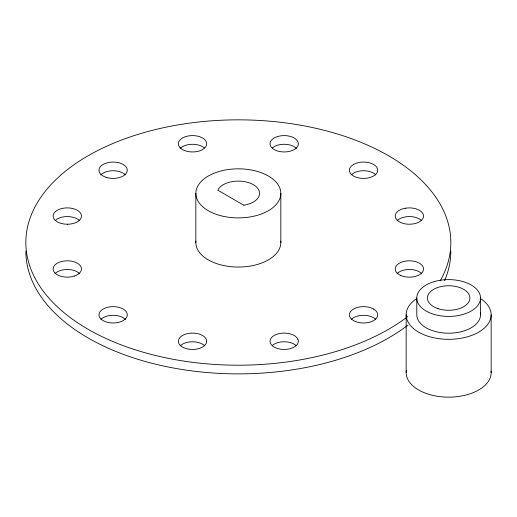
<?xml version="1.0" encoding="UTF-8"?>
<svg xmlns="http://www.w3.org/2000/svg" width="517" height="517" viewBox="0 0 517 517"><rect width="100%" height="100%" fill="white"/><g stroke="black" fill="none" stroke-linecap="round" stroke-linejoin="round"><path stroke-width="0.78" d="M351.282 174.817L353.531 173.124A14.166 8.182 0 0 1 375.814 174.817M125.314 174.74L123.033 173.059A14.166 8.182 0 0 0 100.783 174.901M491.15 314.788L491.15 372.621M480.526 298.018A31.873 18.399 0 0 1 432.716 313.955A31.873 18.399 0 0 1 432.716 282.082A31.873 18.399 0 0 1 480.526 298.018L480.526 314.788M416.78 298.018L416.78 314.788A31.873 18.399 0 0 0 450.436 333.161A31.873 18.399 0 0 0 480.325 312.733M406.155 314.788L406.155 372.621M280.834 193.364A42.497 24.538 0 0 1 217.088 214.613A42.497 24.538 0 0 1 217.088 172.116A42.497 24.538 0 0 1 280.834 193.364L280.834 242.525M195.84 193.364L195.84 242.525M450.824 251.197A212.487 122.678 0 0 1 444.594 280.692M407.874 325.154A212.487 122.678 0 0 1 170.784 367.509A212.487 122.678 0 0 1 25.85 251.197M407.874 316.475A212.487 122.678 0 0 1 52.857 302.38A212.487 122.678 0 0 1 218.045 120.403A212.487 122.678 0 0 1 440.141 280.931M280.763 241.103A42.497 24.538 0 0 1 238.337 267.056A42.497 24.538 0 0 1 195.911 241.103M491.079 371.2A42.497 24.538 0 0 1 448.032 397.153A42.497 24.538 0 0 1 406.317 370.489M480.093 298.277A42.497 24.538 0 0 1 478.464 332.276A42.497 24.538 0 0 1 419.565 332.677A42.497 24.538 0 0 1 416.54 298.716M180.239 148.36A14.166 8.182 0 0 1 204.286 147.907M55.028 220.649A14.166 8.182 0 0 1 70.965 216.836L74.383 217.657A14.166 8.182 0 0 1 79.566 220.649M100.86 319.396A14.166 8.182 0 0 1 103.109 317.703L106.043 316.404A14.166 8.182 0 0 1 125.398 319.396M272.388 345.401A14.166 8.182 0 0 1 296.435 345.854M397.108 273.564A14.166 8.182 0 0 1 421.646 273.564M55.028 273.564A14.166 8.182 0 0 1 63.63 269.758L67.3 269.48A14.166 8.182 0 0 1 79.566 273.564M180.239 345.854A14.166 8.182 0 0 1 204.286 345.401M351.282 319.396A14.166 8.182 0 0 1 370.631 316.404L373.565 317.703A14.166 8.182 0 0 1 375.814 319.396M397.108 220.649A14.166 8.182 0 0 1 402.297 217.657L405.709 216.836A14.166 8.182 0 0 1 421.646 220.649M272.388 147.907A14.166 8.182 0 0 1 296.435 148.36M206.671 341.272L206.193 343.385A14.166 8.182 0 0 1 188.841 349.169A14.166 8.182 0 0 1 178.824 339.152L180.239 337.181A14.166 8.182 0 0 1 196.176 333.368A14.166 8.182 0 0 1 206.671 341.272M270.481 141.658L270.003 143.771A14.166 8.182 0 0 0 280.498 151.675A14.166 8.182 0 0 0 296.435 147.862L297.85 145.891A14.166 8.182 0 0 0 287.833 135.874A14.166 8.182 0 0 0 270.481 141.658M125.398 318.899L123.143 320.592A14.166 8.182 0 0 1 103.109 320.592A14.166 8.182 0 0 1 103.109 309.03L106.043 307.731A14.166 8.182 0 0 1 123.143 309.03A14.166 8.182 0 0 1 125.398 318.899M353.531 164.451L351.282 166.144A14.166 8.182 0 0 0 353.531 176.019A14.166 8.182 0 0 0 370.631 177.318L373.565 176.019A14.166 8.182 0 0 0 373.565 164.451A14.166 8.182 0 0 0 353.531 164.451M74.383 276.065L70.965 276.879A14.166 8.182 0 0 1 53.613 271.095A14.166 8.182 0 0 1 63.63 261.085L67.3 260.801A14.166 8.182 0 0 1 80.982 266.862A14.166 8.182 0 0 1 74.383 276.065M405.709 208.164L402.297 208.978A14.166 8.182 0 0 0 395.692 218.18A14.166 8.182 0 0 0 409.38 224.242L413.044 223.964A14.166 8.182 0 0 0 423.061 213.948A14.166 8.182 0 0 0 405.709 208.164M67.3 224.242L63.63 223.964A14.166 8.182 0 0 1 53.613 213.948A14.166 8.182 0 0 1 70.965 208.164L74.383 208.978A14.166 8.182 0 0 1 80.982 218.18A14.166 8.182 0 0 1 67.3 224.242M106.185 177.363L103.226 176.084A14.166 8.182 0 0 1 102.999 164.516A14.166 8.182 0 0 1 123.033 164.387L125.314 166.067A14.166 8.182 0 0 1 123.259 175.948A14.166 8.182 0 0 1 106.185 177.363M373.565 309.03L370.631 307.731A14.166 8.182 0 0 0 353.531 309.03A14.166 8.182 0 0 0 351.282 318.899L353.531 320.592A14.166 8.182 0 0 0 373.565 320.592A14.166 8.182 0 0 0 373.565 309.03M243.837 205.217L217.812 190.191A21.249 12.266 0 0 1 253.362 184.692A21.249 12.266 0 0 1 243.837 205.217M180.239 147.862L178.824 145.891A14.166 8.182 0 0 1 188.841 135.874A14.166 8.182 0 0 1 206.193 141.658L206.671 143.771A14.166 8.182 0 0 1 196.176 151.675A14.166 8.182 0 0 1 180.239 147.862M297.85 339.152L296.435 337.181A14.166 8.182 0 0 0 280.498 333.368A14.166 8.182 0 0 0 270.003 341.272L270.481 343.385A14.166 8.182 0 0 0 287.833 349.169A14.166 8.182 0 0 0 297.85 339.152M438.028 308.643A21.249 12.266 0 0 0 469.901 298.018A21.249 12.266 0 0 0 438.028 287.394A21.249 12.266 0 0 0 438.028 308.643M400.753 275.471A14.166 8.182 0 0 0 423.423 270.048A14.166 8.182 0 0 0 403.958 261.428A14.166 8.182 0 0 0 400.753 275.471"/></g></svg>
